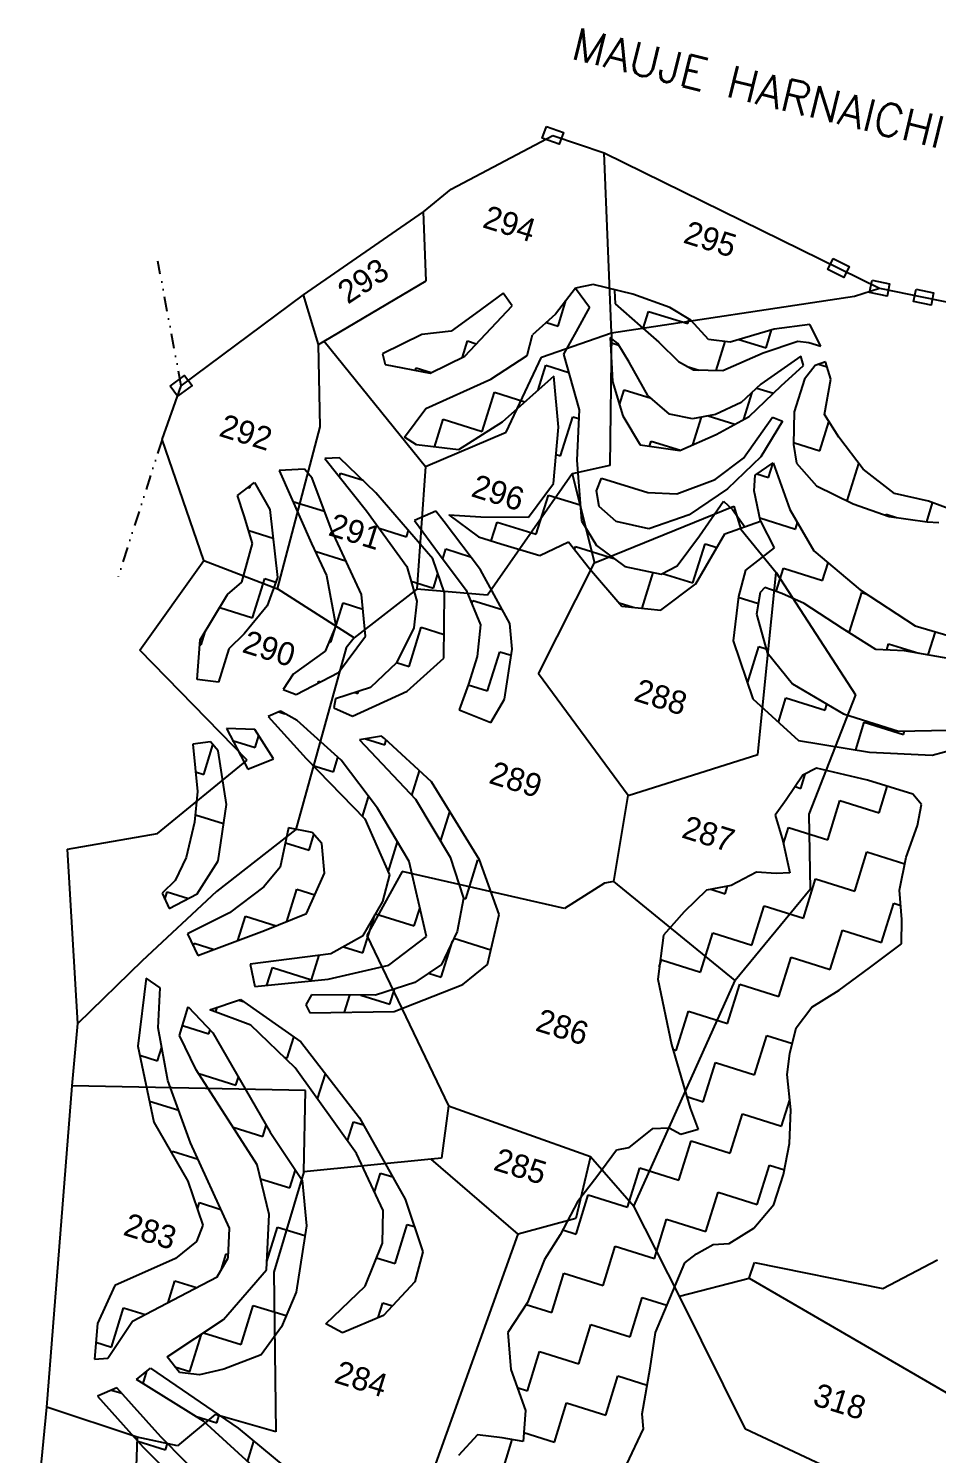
# Model space of a CAD drawing. Header units: metres. Extents: x 300561 to 302085, y 1967111 to 1969787.
# Drawn here: x 300938 to 301242.7, y 1969308.9 to 1969787 of the extents above; entities that cross this region are included whole.
import ezdxf

# ---------------------------------------------------------------- set-up
doc = ezdxf.new("R2010")
doc.units = ezdxf.units.M
doc.linetypes.add('DIVIDE', pattern=[1.25, 0.5, -0.25, 0, -0.25, 0, -0.25])
for name, color, linetype in [('OFF', 1, 'Continuous'), ('POLY_HATCH', 12, 'Continuous'), ('POLY_PARCEL', 6, 'Continuous'), ('TEXT_MAPOUT', 7, 'Continuous'), ('TEXT_PARCEL', 7, 'Continuous'), ('V_BOUND_LINE', 7, 'Continuous'), ('V_DIVIDE_LINE', 7, 'DIVIDE')]:
    doc.layers.add(name, color=color, linetype=linetype)
doc.styles.get("Standard").update_dxf_attribs({"font": 'simplex.shx'})
doc.styles.add('TEXT_MAP', font='')
doc.styles.get('TEXT_MAP').set_extended_font_data('Kruti Dev 050')

msp = doc.modelspace()

# ---------------------------------------------------------------- linework, layer by layer
for points in [[(301111.78, 1969754.12), (301117.48, 1969752.16), (301116.12, 1969748.21), (301110.42, 1969750.18)], [(301208.03, 1969709.88), (301213.44, 1969707.22), (301211.61, 1969703.48), (301206.19, 1969706.13)], [(301221.06, 1969702.57), (301226.97, 1969701.36), (301226.14, 1969697.27), (301220.23, 1969698.48)], [(301235.82, 1969699.55), (301241.73, 1969698.33), (301240.9, 1969694.25), (301234.99, 1969695.46)], [(300985.56, 1969667.03), (300990.4, 1969670.63), (300992.89, 1969667.28), (300988.05, 1969663.68)]]:
    msp.add_lwpolyline(points, close=True)
at = {"layer": 'OFF'}
msp.add_line((301126.59, 1969408.55), (301141.1, 1969391.87), dxfattribs=at)
at = {"layer": 'POLY_HATCH'}
for p, q in [((301097.25, 1969698.22), (301087.99, 1969691.39)), ((301100.25, 1969693.99), (301097.25, 1969698.22)), ((301121.58, 1969699.95), (301114.88, 1969691.15)), ((301127.48, 1969701.09), (301121.58, 1969699.95)), ((301121.58, 1969699.95), (301126.23, 1969693.48)), ((301140.78, 1969697.94), (301127.48, 1969701.09)), ((301134.63, 1969699.09), (301134.82, 1969694.6)), ((301153.26, 1969693.46), (301140.78, 1969697.94)), ((301084.38, 1969677.14), (301100.25, 1969693.99)), ((301126.23, 1969693.48), (301121.8, 1969685.36)), ((301134.82, 1969694.6), (301143.29, 1969687.22)), ((301160.23, 1969689.11), (301153.26, 1969693.46)), ((301087.99, 1969691.39), (301079.79, 1969685.43)), ((301114.88, 1969691.15), (301107.17, 1969684.24)), ((301143.29, 1969687.22), (301149.53, 1969681.79)), ((301166.16, 1969682.71), (301160.23, 1969689.11)), ((301200.24, 1969687.75), (301188.24, 1969686.13)), ((301203.92, 1969680.46), (301200.24, 1969687.75)), ((301069.94, 1969684.34), (301056.84, 1969677.92)), ((301079.79, 1969685.43), (301069.94, 1969684.34)), ((301105.3, 1969677.35), (301107.17, 1969684.24)), ((301121.8, 1969685.36), (301117.56, 1969677.81)), ((301135.76, 1969681.33), (301133.23, 1969683.38)), ((301133.23, 1969683.38), (301134.01, 1969668.58)), ((301173.43, 1969681.83), (301166.16, 1969682.71)), ((301188.24, 1969686.13), (301173.43, 1969681.83)), ((301056.84, 1969677.92), (301057.63, 1969674.31)), ((301117.56, 1969677.81), (301122.81, 1969659.08)), ((301139.52, 1969675.09), (301135.76, 1969681.33)), ((301149.53, 1969681.79), (301156.07, 1969675.33)), ((301170.96, 1969672.27), (301184.52, 1969678.18)), ((301184.52, 1969678.18), (301196.21, 1969682.14)), ((301196.21, 1969682.14), (301199.85, 1969681.64)), ((301199.85, 1969681.64), (301203.92, 1969680.46)), ((301057.63, 1969674.31), (301072.79, 1969671.38)), ((301072.79, 1969671.38), (301084.38, 1969677.14)), ((301093.1, 1969669.36), (301105.3, 1969677.35)), ((301145.87, 1969663.94), (301139.52, 1969675.09)), ((301156.07, 1969675.33), (301161.19, 1969672.46)), ((301197.17, 1969677.09), (301183.77, 1969667.65)), ((301190.58, 1969667.12), (301198.09, 1969673.96)), ((301198.09, 1969673.96), (301197.17, 1969677.09)), ((301201.97, 1969673.91), (301198.38, 1969669.35)), ((301205.47, 1969675.22), (301201.97, 1969673.91)), ((301207.2, 1969669.34), (301205.47, 1969675.22)), ((301071.29, 1969659.5), (301093.1, 1969669.36)), ((301114.24, 1969670.4), (301096.95, 1969654.98)), ((301115.85, 1969653.26), (301114.24, 1969670.4)), ((301134.01, 1969668.58), (301137.4, 1969657.08)), ((301161.19, 1969672.46), (301170.96, 1969672.27)), ((301198.38, 1969669.35), (301194.97, 1969658.41)), ((301205.1, 1969657.51), (301207.2, 1969669.34)), ((301153.08, 1969657.58), (301145.87, 1969663.94)), ((301183.77, 1969667.65), (301177.11, 1969661.49)), ((301179.78, 1969656.86), (301190.58, 1969667.12)), ((301064.14, 1969649.93), (301071.29, 1969659.5)), ((301122.81, 1969659.08), (301122, 1969642.24)), ((301177.11, 1969661.49), (301168.58, 1969657.5)), ((301096.95, 1969654.98), (301082.26, 1969645.68)), ((301137.4, 1969657.08), (301143.24, 1969647.34)), ((301160.85, 1969656.1), (301153.08, 1969657.58)), ((301168.58, 1969657.5), (301160.85, 1969656.1)), ((301168.71, 1969650.81), (301179.78, 1969656.86)), ((301177.96, 1969642.87), (301187.63, 1969656.63)), ((301191.01, 1969655.27), (301183.79, 1969643.27)), ((301187.63, 1969656.63), (301191.01, 1969655.27)), ((301194.97, 1969658.41), (301194.74, 1969647.47)), ((301209.87, 1969649.89), (301205.1, 1969657.51)), ((301068.18, 1969647.29), (301064.14, 1969649.93)), ((301114.13, 1969634.37), (301115.85, 1969653.26)), ((301156.57, 1969645.41), (301168.71, 1969650.81)), ((301218.04, 1969639.23), (301209.87, 1969649.89)), ((301082.26, 1969645.68), (301068.18, 1969647.29)), ((301143.24, 1969647.34), (301156.57, 1969645.41)), ((301194.74, 1969647.47), (301195.77, 1969641.14)), ((301042.4, 1969643), (301037.48, 1969642.77)), ((301037.48, 1969642.77), (301051.39, 1969625.24)), ((301054.59, 1969631.29), (301042.4, 1969643)), ((301122, 1969642.24), (301123.57, 1969621.8)), ((301168.44, 1969635.7), (301177.96, 1969642.87)), ((301183.79, 1969643.27), (301172.52, 1969632.53)), ((301181.9, 1969637.21), (301187.94, 1969641.34)), ((301187.94, 1969641.34), (301193.52, 1969625.67)), ((301195.77, 1969641.14), (301202.43, 1969633.57)), ((301008.09, 1969630.37), (301013.85, 1969634.73)), ((301013.85, 1969634.73), (301018.95, 1969625.67)), ((301030.64, 1969639.18), (301022.15, 1969638.75)), ((301022.15, 1969638.75), (301033.01, 1969614.25)), ((301033.23, 1969636.18), (301030.64, 1969639.18)), ((301039.69, 1969618.77), (301033.23, 1969636.18)), ((301128.62, 1969631.94), (301130.26, 1969636.18)), ((301130.26, 1969636.18), (301145.86, 1969631.33)), ((301155.53, 1969630.85), (301168.44, 1969635.7)), ((301181.53, 1969631.94), (301181.9, 1969637.21)), ((301228.57, 1969631), (301218.04, 1969639.23)), ((301010.36, 1969623.5), (301008.09, 1969630.37)), ((301073.65, 1969609.08), (301054.59, 1969631.29)), ((301105.77, 1969623.1), (301114.13, 1969634.37)), ((301129.5, 1969626.61), (301128.62, 1969631.94)), ((301145.86, 1969631.33), (301155.53, 1969630.85)), ((301172.52, 1969632.53), (301159.69, 1969623.86)), ((301183.68, 1969621.74), (301181.53, 1969631.94)), ((301202.43, 1969633.57), (301214.75, 1969627.56)), ((301240.05, 1969628.41), (301228.57, 1969631)), ((301018.95, 1969625.67), (301021.54, 1969602.87)), ((301051.39, 1969625.24), (301064.93, 1969606.52)), ((301074.66, 1969625.04), (301067.54, 1969621.98)), ((301077.52, 1969621.51), (301074.66, 1969625.04)), ((301135.24, 1969621.65), (301129.5, 1969626.61)), ((301163.18, 1969616.76), (301171.27, 1969628.49)), ((301171.27, 1969628.49), (301174.19, 1969625.67)), ((301174.19, 1969625.67), (301178.33, 1969619.84)), ((301193.52, 1969625.67), (301201.55, 1969611.78)), ((301214.75, 1969627.56), (301226.78, 1969623.32)), ((301249.64, 1969624.83), (301240.05, 1969628.41)), ((301013.2, 1969614.26), (301010.36, 1969623.5)), ((301067.54, 1969621.98), (301075.88, 1969610.59)), ((301089.67, 1969605.41), (301077.52, 1969621.51)), ((301079.06, 1969623.91), (301089.83, 1969623.21)), ((301079.06, 1969623.91), (301089, 1969616.51)), ((301089.83, 1969623.21), (301105.77, 1969623.1)), ((301123.57, 1969621.8), (301128.61, 1969613.59)), ((301146.2, 1969619.19), (301135.24, 1969621.65)), ((301159.69, 1969623.86), (301146.2, 1969619.19)), ((301171.7, 1969617.48), (301183.68, 1969621.74)), ((301183.68, 1969621.74), (301188.26, 1969612.74)), ((301226.78, 1969623.32), (301239.57, 1969621.51)), ((301239.57, 1969621.51), (301243.5, 1969621.28)), ((301049.7, 1969597.18), (301039.69, 1969618.77)), ((301089, 1969616.51), (301096.45, 1969614.08)), ((301155.63, 1969606.76), (301163.18, 1969616.76)), ((301161.95, 1969600.65), (301171.7, 1969617.48)), ((301009.61, 1969601.3), (301013.2, 1969614.26)), ((301033.01, 1969614.25), (301038.01, 1969603.46)), ((301096.45, 1969614.08), (301109.59, 1969610.19)), ((301109.59, 1969610.19), (301119.21, 1969614.78)), ((301119.21, 1969614.78), (301126.27, 1969605.82)), ((301128.61, 1969613.59), (301138.13, 1969606.51)), ((301188.26, 1969612.74), (301178.57, 1969605.31)), ((301201.55, 1969611.78), (301217.12, 1969598.7)), ((301064.93, 1969606.52), (301068.35, 1969594.89)), ((301077.6, 1969597.73), (301073.65, 1969609.08)), ((301075.88, 1969610.59), (301084.89, 1969598.54)), ((301138.13, 1969606.51), (301150.33, 1969603.97)), ((301150.33, 1969603.97), (301155.63, 1969606.76)), ((301004.78, 1969597.09), (301009.61, 1969601.3)), ((301021.54, 1969602.87), (301018.14, 1969593.37)), ((301038.01, 1969603.46), (301041.14, 1969586.65)), ((301099.47, 1969587.41), (301089.67, 1969605.41)), ((301126.27, 1969605.82), (301137.1, 1969593.24)), ((301178.57, 1969605.31), (301176.21, 1969596.42)), ((300995.65, 1969581.9), (301004.78, 1969597.09)), ((301051.05, 1969583.13), (301049.7, 1969597.18)), ((301077.38, 1969575.81), (301077.6, 1969597.73)), ((301084.89, 1969598.54), (301089.65, 1969586.95)), ((301150.19, 1969591.82), (301161.95, 1969600.65)), ((301176.21, 1969596.42), (301174.47, 1969581.6)), ((301183.56, 1969597.75), (301182.27, 1969590.55)), ((301185.05, 1969599.5), (301183.56, 1969597.75)), ((301190.74, 1969597.41), (301185.05, 1969599.5)), ((301198.27, 1969594.12), (301190.74, 1969597.41)), ((301217.12, 1969598.7), (301235.54, 1969586.63)), ((301018.14, 1969593.37), (301010.36, 1969583.92)), ((301068.35, 1969594.89), (301067.34, 1969585.97)), ((301137.1, 1969593.24), (301150.19, 1969591.82)), ((301211.16, 1969585.67), (301198.27, 1969594.12)), ((301089.65, 1969586.95), (301088.53, 1969576.3)), ((301100.31, 1969578.79), (301099.47, 1969587.41)), ((301182.27, 1969590.55), (301185.88, 1969577.71)), ((301010.36, 1969583.92), (301005.28, 1969578.9)), ((301041.14, 1969586.65), (301037.59, 1969578.08)), ((301041.99, 1969570.99), (301051.05, 1969583.13)), ((301067.34, 1969585.97), (301061.46, 1969574.17)), ((301222.31, 1969578.72), (301211.16, 1969585.67)), ((301235.54, 1969586.63), (301252.67, 1969581.62)), ((300994.59, 1969568.59), (300995.65, 1969581.9)), ((301005.28, 1969578.9), (301001.78, 1969567.67)), ((301037.59, 1969578.08), (301026.85, 1969570.43)), ((301097.73, 1969562), (301100.31, 1969578.79)), ((301174.47, 1969581.6), (301181.11, 1969562.13)), ((301185.88, 1969577.71), (301194.32, 1969567.17)), ((301231.98, 1969578.24), (301222.31, 1969578.72)), ((301255.4, 1969574.12), (301231.98, 1969578.24)), ((301061.46, 1969574.17), (301052.72, 1969565.89)), ((301065.11, 1969564.67), (301077.38, 1969575.81)), ((301088.53, 1969576.3), (301085.66, 1969567.07)), ((301001.78, 1969567.67), (300994.59, 1969568.59)), ((301026.85, 1969570.43), (301023.49, 1969565.31)), ((301027.78, 1969563.54), (301041.99, 1969570.99)), ((301023.49, 1969565.31), (301027.78, 1969563.54)), ((301052.72, 1969565.89), (301040.97, 1969562.07)), ((301046.67, 1969556.34), (301065.11, 1969564.67)), ((301085.66, 1969567.07), (301082.51, 1969558.38)), ((301194.32, 1969567.17), (301211.45, 1969557.09)), ((301040.97, 1969562.07), (301040.5, 1969559.14)), ((301040.5, 1969559.14), (301046.67, 1969556.34)), ((301082.51, 1969558.38), (301093.1, 1969554.2)), ((301093.1, 1969554.2), (301097.73, 1969562)), ((301181.11, 1969562.13), (301196.43, 1969548.15)), ((301022.51, 1969557.97), (301018.42, 1969556.16)), ((301018.42, 1969556.16), (301031.2, 1969542.07)), ((301028.15, 1969554.89), (301022.51, 1969557.97)), ((301042.91, 1969541.5), (301028.15, 1969554.89)), ((301211.45, 1969557.09), (301229.94, 1969551.33)), ((301004.41, 1969552.17), (301011.6, 1969538.49)), ((301013.99, 1969551.82), (301004.41, 1969552.17)), ((301020.17, 1969541.98), (301013.99, 1969551.82)), ((301056.44, 1969549.61), (301049.02, 1969548.4)), ((301057.51, 1969548.83), (301056.44, 1969549.61)), ((301073.23, 1969534.26), (301057.51, 1969548.83)), ((301229.94, 1969551.33), (301246.48, 1969551.56)), ((301241.22, 1969543.22), (301261.83, 1969548.88)), ((300999.06, 1969547.68), (300993.09, 1969546.89)), ((300993.09, 1969546.89), (300994.74, 1969530.98)), ((301001.64, 1969544.67), (300999.06, 1969547.68)), ((301004.4, 1969526.66), (301001.64, 1969544.67)), ((301049.02, 1969548.4), (301067.89, 1969528.45)), ((301196.43, 1969548.15), (301220.22, 1969544.22)), ((301220.22, 1969544.22), (301241.22, 1969543.22)), ((301011.6, 1969538.49), (301020.17, 1969541.98)), ((301031.2, 1969542.07), (301050.88, 1969521.87)), ((301055.06, 1969525.4), (301042.91, 1969541.5)), ((301089.3, 1969508.15), (301073.23, 1969534.26)), ((301197.86, 1969536.49), (301192.21, 1969528.27)), ((301202.41, 1969538.88), (301197.86, 1969536.49)), ((301219.49, 1969534.83), (301202.41, 1969538.88)), ((301234.72, 1969530.09), (301219.49, 1969534.83)), ((300994.74, 1969530.98), (300993.75, 1969520.74)), ((301237.64, 1969526.64), (301234.72, 1969530.09)), ((301001.59, 1969507.74), (301004.4, 1969526.66)), ((301065.79, 1969507.55), (301055.06, 1969525.4)), ((301067.89, 1969528.45), (301079.45, 1969509.01)), ((301192.21, 1969528.27), (301188.59, 1969523.05)), ((301236.36, 1969519.61), (301237.64, 1969526.64)), ((300993.75, 1969520.74), (300990.93, 1969508.86)), ((301050.88, 1969521.87), (301059.1, 1969503.03)), ((301188.59, 1969523.05), (301191.18, 1969514.45)), ((301025.29, 1969518.84), (301022.5, 1969505.63)), ((301033.16, 1969517.26), (301025.29, 1969518.84)), ((301036.43, 1969513.61), (301033.16, 1969517.26)), ((301232.52, 1969509.02), (301236.36, 1969519.61)), ((301037.29, 1969503.66), (301036.43, 1969513.61)), ((301191.18, 1969514.45), (301193.48, 1969503.76)), ((300990.93, 1969508.86), (300987.23, 1969501.21)), ((300994.63, 1969496.71), (301001.59, 1969507.74)), ((301022.5, 1969505.63), (301016.92, 1969499.01)), ((301071.61, 1969482.42), (301065.79, 1969507.55)), ((301079.45, 1969509.01), (301083.98, 1969495.29)), ((301095.92, 1969489.81), (301089.3, 1969508.15)), ((301230.33, 1969497.91), (301232.52, 1969509.02)), ((300987.23, 1969501.21), (300982.8, 1969496.87)), ((301031.32, 1969490.13), (301037.29, 1969503.66)), ((301059.1, 1969503.03), (301056.76, 1969494.09)), ((301182.29, 1969503.98), (301173.83, 1969499.54)), ((301188.88, 1969503.56), (301182.29, 1969503.98)), ((301193.48, 1969503.76), (301188.88, 1969503.56)), ((300982.8, 1969496.87), (300985.17, 1969491.74)), ((300985.17, 1969491.74), (300994.63, 1969496.71)), ((301016.92, 1969499.01), (301005.4, 1969490.28)), ((301165.53, 1969497.96), (301158, 1969490.69)), ((301173.83, 1969499.54), (301165.53, 1969497.96)), ((301231.08, 1969488.07), (301230.33, 1969497.91)), ((301056.76, 1969494.09), (301050.08, 1969482.53)), ((301083.98, 1969495.29), (301081.81, 1969484.09)), ((301005.4, 1969490.28), (300991.32, 1969483.23)), ((301017.21, 1969484.4), (301031.32, 1969490.13)), ((301092.01, 1969473), (301095.92, 1969489.81)), ((301158, 1969490.69), (301151.03, 1969482.89)), ((301230.92, 1969479.96), (301231.08, 1969488.07)), ((300991.32, 1969483.23), (300994.79, 1969475.99)), ((300994.79, 1969475.99), (301017.21, 1969484.4)), ((301050.08, 1969482.53), (301039.43, 1969476.61)), ((301058.92, 1969472.74), (301071.61, 1969482.42)), ((301081.81, 1969484.09), (301076.59, 1969472.96)), ((301151.03, 1969482.89), (301149.14, 1969468.06)), ((301220.23, 1969471.87), (301230.92, 1969479.96)), ((301039.43, 1969476.61), (301012.39, 1969473.15)), ((301012.39, 1969473.15), (301014, 1969465.61)), ((301038.54, 1969468.09), (301058.92, 1969472.74)), ((301076.59, 1969472.96), (301067.67, 1969466.94)), ((301083.77, 1969466.32), (301092.01, 1969473)), ((300977.46, 1969468.44), (300974.74, 1969445.54)), ((300982.18, 1969465.22), (300977.46, 1969468.44)), ((301014, 1969465.61), (301038.54, 1969468.09)), ((301149.14, 1969468.06), (301153.76, 1969446.14)), ((301210.07, 1969464.33), (301220.23, 1969471.87)), ((300981.52, 1969451.79), (300982.18, 1969465.22)), ((301032.93, 1969462.79), (301031.01, 1969459.43)), ((301054.47, 1969462.69), (301032.93, 1969462.79)), ((301067.67, 1969466.94), (301054.47, 1969462.69)), ((301060.69, 1969457.23), (301083.77, 1969466.32)), ((301200.87, 1969458.67), (301210.07, 1969464.33)), ((300988.62, 1969449.14), (300991.61, 1969458.76)), ((300991.61, 1969458.76), (300999.9, 1969450.02)), ((300998.81, 1969457.84), (301009.11, 1969461.23)), ((301012.61, 1969452.67), (300998.81, 1969457.84)), ((301009.11, 1969461.23), (301029.33, 1969447.02)), ((301031.01, 1969459.43), (301032.39, 1969456.81)), ((301195.64, 1969451.78), (301200.87, 1969458.67)), ((301032.39, 1969456.81), (301060.69, 1969457.23)), ((300984.8, 1969434.05), (300981.52, 1969451.79)), ((300994.3, 1969437.69), (300988.62, 1969449.14)), ((300999.9, 1969450.02), (301019.04, 1969416.79)), ((301027.51, 1969438.35), (301012.61, 1969452.67)), ((301193.51, 1969443.19), (301195.64, 1969451.78)), ((300974.74, 1969445.54), (300980.03, 1969420.14)), ((301029.33, 1969447.02), (301049.12, 1969421.51)), ((301153.76, 1969446.14), (301160, 1969424.79)), ((301192.56, 1969436.05), (301193.51, 1969443.19)), ((300992.4, 1969413.21), (300984.8, 1969434.05)), ((301014.75, 1969405.82), (300994.3, 1969437.69)), ((301048.03, 1969409.53), (301027.51, 1969438.35)), ((301193.78, 1969424.25), (301192.56, 1969436.05)), ((301160, 1969424.79), (301162.67, 1969417.61)), ((301193.36, 1969412.96), (301193.78, 1969424.25)), ((300980.03, 1969420.14), (300991.46, 1969400.31)), ((301049.12, 1969421.51), (301064.42, 1969394.31)), ((301019.04, 1969416.79), (301029.87, 1969400.67)), ((301147.31, 1969417.86), (301139.33, 1969411.46)), ((301153.01, 1969418.08), (301147.31, 1969417.86)), ((301156.89, 1969415.97), (301153.01, 1969418.08)), ((301162.67, 1969417.61), (301156.89, 1969415.97)), ((301005.47, 1969384.51), (300992.4, 1969413.21)), ((301135.29, 1969410.72), (301128.67, 1969401.72)), ((301139.33, 1969411.46), (301135.29, 1969410.72)), ((301191.38, 1969402.51), (301193.36, 1969412.96)), ((301018.8, 1969389.16), (301014.75, 1969405.82)), ((301057.06, 1969390.45), (301048.03, 1969409.53)), ((300991.46, 1969400.31), (300996.55, 1969385.53)), ((301029.87, 1969400.67), (301031.24, 1969385.29)), ((301128.67, 1969401.72), (301122.27, 1969393.38)), ((301188.07, 1969392.48), (301191.38, 1969402.51)), ((301064.42, 1969394.31), (301070.36, 1969376.63)), ((301122.27, 1969393.38), (301116.46, 1969382.31)), ((301181.43, 1969384.57), (301188.07, 1969392.48)), ((301017.85, 1969370.54), (301018.8, 1969389.16)), ((301056.75, 1969379.55), (301057.06, 1969390.45)), ((300996.55, 1969385.53), (300994.4, 1969380.04)), ((301005.01, 1969374.54), (301005.47, 1969384.51)), ((301031.24, 1969385.29), (301027.84, 1969363.03)), ((301116.46, 1969382.31), (301111.15, 1969374)), ((301173.1, 1969379.37), (301181.43, 1969384.57)), ((300994.4, 1969380.04), (300987.34, 1969374.32)), ((301050.92, 1969365.08), (301056.75, 1969379.55)), ((301070.36, 1969376.63), (301067.64, 1969366.48)), ((301162.2, 1969375.87), (301167.73, 1969379.05)), ((301167.73, 1969379.05), (301173.1, 1969379.37)), ((300987.34, 1969374.32), (300966.92, 1969365.28)), ((301001.28, 1969368.22), (301005.01, 1969374.54)), ((301111.15, 1969374), (301105.41, 1969359.64)), ((301153.19, 1969360.91), (301158.21, 1969372.95)), ((301158.21, 1969372.95), (301162.2, 1969375.87)), ((300991.29, 1969362.97), (301001.28, 1969368.22)), ((301003.43, 1969353.92), (301017.85, 1969370.54)), ((300966.92, 1969365.28), (300961.19, 1969352.55)), ((300972.87, 1969353.31), (300991.29, 1969362.97)), ((301027.84, 1969363.03), (301022.89, 1969351.38)), ((301037.75, 1969352.47), (301050.92, 1969365.08)), ((301067.64, 1969366.48), (301057.1, 1969355.24)), ((301105.41, 1969359.64), (301098.82, 1969349.55)), ((301148.38, 1969349.53), (301153.19, 1969360.91)), ((300961.19, 1969352.55), (300960.11, 1969340.57)), ((300964.62, 1969340.93), (300972.87, 1969353.31)), ((300984.55, 1969341.32), (301003.43, 1969353.92)), ((301057.1, 1969355.24), (301043.4, 1969349.39)), ((301022.89, 1969351.38), (301016.03, 1969342.08)), ((301043.4, 1969349.39), (301037.75, 1969352.47)), ((301098.82, 1969349.55), (301099.84, 1969337.08)), ((301146.65, 1969337.56), (301148.38, 1969349.53)), ((300960.11, 1969340.57), (300964.62, 1969340.93)), ((300988.64, 1969336.09), (300984.55, 1969341.32)), ((301016.03, 1969342.08), (301003.5, 1969337.18)), ((300974.28, 1969333.76), (300978.99, 1969337.57)), ((300996.76, 1969319.73), (300974.28, 1969333.76)), ((300978.99, 1969337.57), (301008.37, 1969317.43)), ((300995.43, 1969335.29), (300988.64, 1969336.09)), ((301003.5, 1969337.18), (300995.43, 1969335.29)), ((301099.84, 1969337.08), (301104.83, 1969323.38)), ((301143.89, 1969322.28), (301146.65, 1969337.56)), ((300967.69, 1969330.97), (300961.1, 1969328.19)), ((300982.38, 1969314.53), (300967.69, 1969330.97)), ((300961.1, 1969328.19), (300976.46, 1969311.09)), ((301014.9, 1969303.08), (300996.76, 1969319.73)), ((301104.83, 1969323.38), (301103.95, 1969312.95)), ((301144.32, 1969317.25), (301143.89, 1969322.28)), ((301003.81, 1969292.9), (300982.38, 1969314.53)), ((301008.37, 1969317.43), (301033.92, 1969296.28)), ((301088.66, 1969315.17), (301082.33, 1969308.26)), ((301096.9, 1969314.24), (301088.66, 1969315.17)), ((301140.54, 1969309.18), (301144.32, 1969317.25)), ((300976.46, 1969311.09), (300992.88, 1969294.54)), ((301103.95, 1969312.95), (301096.9, 1969314.24)), ((301131.5, 1969290.06), (301140.54, 1969309.18))]:
    msp.add_line(p, q, dxfattribs=at)
at = {"layer": 'POLY_HATCH', "linetype": 'Continuous'}
for p, q in [((301121.45, 1969699.78), (301121.78, 1969699.67)), ((301115.69, 1969687.16), (301118.35, 1969695.71)), ((301144.27, 1969686.37), (301146.06, 1969692.12)), ((301146.06, 1969692.12), (301159.2, 1969688.03)), ((301111.78, 1969688.37), (301115.69, 1969687.16)), ((301159.2, 1969688.03), (301159.65, 1969689.47)), ((301176.36, 1969682.68), (301185.48, 1969679.84)), ((301185.48, 1969679.84), (301187.36, 1969685.88)), ((301083.63, 1969676.77), (301085.32, 1969682.2)), ((301083.63, 1969676.77), (301085.32, 1969682.2)), ((301085.32, 1969682.2), (301088.27, 1969681.28)), ((301085.32, 1969682.2), (301088.27, 1969681.28)), ((301133.32, 1969681.67), (301136.07, 1969680.81)), ((301168.72, 1969672.32), (301171.75, 1969682.04)), ((301067.83, 1969672.34), (301068.09, 1969673.15)), ((301067.83, 1969672.34), (301068.09, 1969673.15)), ((301068.09, 1969673.15), (301073.17, 1969671.56)), ((301068.09, 1969673.15), (301073.17, 1969671.56)), ((301109.02, 1969665.75), (301111.6, 1969674.02)), ((301111.6, 1969674.02), (301119.29, 1969671.62)), ((301159.06, 1969673.66), (301163, 1969672.43)), ((301198.05, 1969673.92), (301198.08, 1969674.01)), ((301203.14, 1969674.35), (301205.98, 1969673.46)), ((301090.28, 1969651.82), (301094.37, 1969664.97)), ((301094.37, 1969664.97), (301104.58, 1969661.79)), ((301136.3, 1969660.78), (301137.88, 1969665.83)), ((301137.88, 1969665.83), (301146.9, 1969663.03)), ((301178.03, 1969655.9), (301180.84, 1969664.94)), ((301182.41, 1969666.39), (301187.98, 1969664.65)), ((301074.24, 1969646.6), (301077.14, 1969655.92)), ((301077.14, 1969655.92), (301090.28, 1969651.82)), ((301116.56, 1969643.64), (301120.65, 1969656.78)), ((301120.65, 1969656.78), (301122.67, 1969656.15)), ((301160.95, 1969647.36), (301163.85, 1969656.65)), ((301166.09, 1969657.05), (301175.04, 1969654.27)), ((301203.58, 1969645.38), (301206.61, 1969655.11)), ((301146.39, 1969646.88), (301146.93, 1969648.6)), ((301146.93, 1969648.6), (301156.83, 1969645.52)), ((301194.75, 1969648.13), (301203.58, 1969645.38)), ((301115.02, 1969644.12), (301116.56, 1969643.64)), ((301186.35, 1969636.33), (301187.9, 1969641.31)), ((301212.75, 1969628.54), (301216.65, 1969641.05)), ((301042.32, 1969636.68), (301042.67, 1969637.82)), ((301042.67, 1969637.82), (301050.25, 1969635.46)), ((301182.41, 1969637.56), (301186.35, 1969636.33)), ((301011.65, 1969633.06), (301012.3, 1969632.86)), ((301012.3, 1969632.86), (301012.59, 1969633.77)), ((301108.38, 1969617.36), (301112.47, 1969630.5)), ((301112.47, 1969630.5), (301123.15, 1969627.18)), ((301026.75, 1969628.36), (301037.36, 1969625.06)), ((301239.4, 1969621.53), (301241.39, 1969627.92)), ((301093.26, 1969615.12), (301095.24, 1969621.45)), ((301095.24, 1969621.45), (301108.38, 1969617.36)), ((301183.45, 1969622.82), (301195.4, 1969619.1)), ((301195.4, 1969619.1), (301196.07, 1969621.26)), ((301225.66, 1969623.71), (301225.77, 1969624.06)), ((301225.77, 1969624.06), (301229.31, 1969622.96)), ((301011.88, 1969618.58), (301020.05, 1969616.03)), ((301055.64, 1969619.36), (301064.86, 1969616.49)), ((301064.86, 1969616.49), (301065.51, 1969618.57)), ((301034.4, 1969611.24), (301034.49, 1969611.53)), ((301034.49, 1969611.53), (301044.49, 1969608.42)), ((301076.98, 1969609.11), (301078.01, 1969612.4)), ((301078.01, 1969612.4), (301086.36, 1969609.8)), ((301121.2, 1969612.25), (301121.52, 1969613.27)), ((301121.52, 1969613.27), (301134.44, 1969609.25)), ((301160.94, 1969601), (301165.03, 1969614.14)), ((301165.03, 1969614.14), (301169.04, 1969612.89)), ((301188.86, 1969598.1), (301191.31, 1969605.96)), ((301191.31, 1969605.96), (301204.45, 1969601.87)), ((301204.45, 1969601.87), (301206.29, 1969607.79)), ((301013.17, 1969589.34), (301017.26, 1969602.48)), ((301017.26, 1969602.48), (301020.99, 1969601.32)), ((301066.38, 1969601.61), (301073.91, 1969599.26)), ((301073.91, 1969599.26), (301075.4, 1969604.04)), ((301143.88, 1969592.5), (301147.63, 1969604.54)), ((301150.72, 1969604.18), (301160.94, 1969601)), ((301213.5, 1969584.64), (301217.59, 1969597.78)), ((301217.59, 1969597.78), (301219.36, 1969597.23)), ((301002.18, 1969592.77), (301013.17, 1969589.34)), ((301039.45, 1969581.16), (301043.54, 1969594.3)), ((301043.54, 1969594.3), (301050.17, 1969592.24)), ((301086.72, 1969594.09), (301087.06, 1969595.17)), ((301087.06, 1969595.17), (301096.92, 1969592.1)), ((301136.19, 1969594.29), (301140.9, 1969592.83)), ((301176.19, 1969596.25), (301182.91, 1969594.16)), ((300995.94, 1969580.29), (300997.29, 1969584.64)), ((301065.73, 1969572.98), (301069.82, 1969586.12)), ((301069.82, 1969586.12), (301077.46, 1969583.75)), ((301212.14, 1969585.06), (301213.5, 1969584.64)), ((301239.9, 1969576.85), (301242.33, 1969584.64)), ((300995.53, 1969580.42), (300995.94, 1969580.29)), ((301038.94, 1969581.32), (301039.45, 1969581.16)), ((301092.02, 1969564.8), (301096.11, 1969577.94)), ((301096.11, 1969577.94), (301100, 1969576.73)), ((301179.31, 1969567.41), (301183.13, 1969579.68)), ((301183.13, 1969579.68), (301185.53, 1969578.93)), ((301226.01, 1969578.54), (301226.64, 1969580.55)), ((301226.64, 1969580.55), (301236.76, 1969577.4)), ((301061.52, 1969574.29), (301065.73, 1969572.98)), ((301035.17, 1969567.42), (301035.36, 1969568.02)), ((301035.36, 1969568.02), (301035.97, 1969567.83)), ((301047.58, 1969564.22), (301048.5, 1969563.93)), ((301048.5, 1969563.93), (301048.71, 1969564.58)), ((301085.57, 1969566.81), (301092.02, 1969564.8)), ((301189.65, 1969554.33), (301192.18, 1969562.45)), ((301192.18, 1969562.45), (301205.32, 1969558.36)), ((301205.32, 1969558.36), (301205.93, 1969560.33)), ((301022.03, 1969557.76), (301024.04, 1969557.13)), ((301215.57, 1969544.99), (301218.46, 1969554.27)), ((301218.46, 1969554.27), (301231.6, 1969550.18)), ((301014.04, 1969545.83), (301015.27, 1969549.78)), ((301051.04, 1969548.73), (301057.55, 1969546.7)), ((301231.6, 1969550.18), (301231.97, 1969551.36)), ((300996.81, 1969536.78), (300999.9, 1969546.7)), ((301006.51, 1969548.18), (301014.04, 1969545.83)), ((301057.55, 1969546.7), (301058.06, 1969548.33)), ((301033.41, 1969539.8), (301040.32, 1969537.65)), ((301040.32, 1969537.65), (301041.83, 1969542.48)), ((300994.05, 1969537.64), (300996.81, 1969536.78)), ((301066.68, 1969529.73), (301069.24, 1969537.96)), ((301197.14, 1969532.08), (301198.64, 1969536.9)), ((301195.23, 1969532.67), (301197.14, 1969532.08)), ((301223.42, 1969523.9), (301226.18, 1969532.75)), ((301050.08, 1969522.69), (301052.13, 1969529.29)), ((301206.19, 1969514.85), (301210.28, 1969527.99)), ((301210.28, 1969527.99), (301223.42, 1969523.9)), ((300993.99, 1969523.24), (301003.45, 1969520.3)), ((301076.3, 1969514.31), (301079.39, 1969524.25)), ((301032.14, 1969511.37), (301033.77, 1969516.59)), ((301191.37, 1969513.55), (301193.05, 1969518.94)), ((301193.05, 1969518.94), (301206.19, 1969514.85)), ((301024.23, 1969513.83), (301032.14, 1969511.37)), ((301058.68, 1969504.01), (301061.83, 1969514.14)), ((301215.24, 1969497.62), (301219.33, 1969510.76)), ((301219.33, 1969510.76), (301232.08, 1969506.79)), ((301084.7, 1969495.01), (301088.79, 1969508.15)), ((301088.79, 1969508.15), (301089.37, 1969507.97)), ((301198.01, 1969488.57), (301202.1, 1969501.71)), ((301202.1, 1969501.71), (301215.24, 1969497.62)), ((300983.75, 1969494.82), (300984.54, 1969497.36)), ((300984.54, 1969497.36), (300991.66, 1969495.15)), ((301024.69, 1969487.44), (301028.05, 1969498.23)), ((301028.05, 1969498.23), (301034.07, 1969496.36)), ((301166.96, 1969498.23), (301171.73, 1969496.75)), ((301171.73, 1969496.75), (301172.52, 1969499.29)), ((301067.47, 1969485.96), (301069.38, 1969492.07)), ((301083.97, 1969495.24), (301084.7, 1969495.01)), ((301180.78, 1969479.52), (301184.87, 1969492.66)), ((301184.87, 1969492.66), (301198.01, 1969488.57)), ((301224.29, 1969480.39), (301228.38, 1969493.53)), ((301228.38, 1969493.53), (301230.72, 1969492.8)), ((301008.29, 1969481.06), (301010.82, 1969489.18)), ((301010.82, 1969489.18), (301021.1, 1969485.98)), ((301050.24, 1969476.91), (301054.22, 1969489.7)), ((301054.41, 1969490.02), (301067.47, 1969485.96)), ((301080.75, 1969481.82), (301093.16, 1969477.96)), ((301163.55, 1969470.47), (301167.64, 1969483.61)), ((301167.64, 1969483.61), (301180.78, 1969479.52)), ((301207.06, 1969471.33), (301211.15, 1969484.48)), ((301211.15, 1969484.48), (301224.29, 1969480.39)), ((300993.28, 1969479.13), (300993.59, 1969480.13)), ((300993.59, 1969480.13), (301000.28, 1969478.05)), ((301043.66, 1969478.96), (301050.24, 1969476.91)), ((301076.52, 1969468.73), (301080.3, 1969480.86)), ((301033.01, 1969467.86), (301035.58, 1969476.11)), ((301149.67, 1969472.19), (301150.41, 1969474.56)), ((301150.41, 1969474.56), (301163.55, 1969470.47)), ((301189.83, 1969462.28), (301193.92, 1969475.43)), ((301193.92, 1969475.43), (301207.06, 1969471.33)), ((301018.02, 1969466.01), (301019.87, 1969471.95)), ((301019.87, 1969471.95), (301033.01, 1969467.86)), ((301072.28, 1969470.05), (301076.52, 1969468.73)), ((301044.04, 1969456.98), (301045.83, 1969462.73)), ((301049.54, 1969462.71), (301059.29, 1969459.68)), ((301059.29, 1969459.68), (301060.87, 1969464.75)), ((301172.6, 1969453.23), (301176.69, 1969466.38)), ((301176.69, 1969466.38), (301189.83, 1969462.28)), ((301000.83, 1969457.08), (301001.32, 1969458.67)), ((301008.57, 1969461.05), (301010, 1969460.61)), ((301155.37, 1969444.18), (301159.46, 1969457.33)), ((301159.46, 1969457.33), (301172.6, 1969453.23)), ((300989.67, 1969452.52), (300998.55, 1969449.76)), ((300998.55, 1969449.76), (300998.95, 1969451.03)), ((301024.83, 1969441.58), (301027.03, 1969448.64)), ((301181.65, 1969436), (301185.74, 1969449.14)), ((301185.74, 1969449.14), (301194.32, 1969446.47)), ((300981.32, 1969440.71), (300982.73, 1969445.25)), ((301154.22, 1969444.54), (301155.37, 1969444.18)), ((300975.36, 1969442.56), (300981.32, 1969440.71)), ((301023.83, 1969441.89), (301024.83, 1969441.58)), ((301164.42, 1969426.95), (301168.51, 1969440.09)), ((301168.51, 1969440.09), (301181.65, 1969436)), ((300995.12, 1969436.41), (301007.6, 1969432.53)), ((301007.6, 1969432.53), (301008.43, 1969435.21)), ((301034.98, 1969427.87), (301037.61, 1969436.34)), ((300978.57, 1969427.15), (300988.44, 1969424.08)), ((301158.86, 1969428.68), (301164.42, 1969426.95)), ((301190.7, 1969418.77), (301193.44, 1969427.58)), ((301045.01, 1969413.78), (301047.02, 1969420.26)), ((301047.02, 1969420.26), (301050.42, 1969419.2)), ((301173.47, 1969409.72), (301177.56, 1969422.86)), ((301177.56, 1969422.86), (301190.7, 1969418.77)), ((301006.67, 1969418.4), (301016.65, 1969415.3)), ((301016.65, 1969415.3), (301017.79, 1969418.97)), ((300986.07, 1969409.67), (300986.28, 1969410.34)), ((300986.28, 1969410.34), (300994.94, 1969407.64)), ((301156.23, 1969400.67), (301160.33, 1969413.81)), ((301160.33, 1969413.81), (301173.47, 1969409.72)), ((301182.52, 1969392.49), (301186.61, 1969405.63)), ((301186.61, 1969405.63), (301191.67, 1969404.06)), ((301015.89, 1969401.12), (301025.7, 1969398.07)), ((301025.7, 1969398.07), (301027.57, 1969404.09)), ((301054.1, 1969396.7), (301056.07, 1969403.02)), ((301056.07, 1969403.02), (301060.25, 1969401.72)), ((301139, 1969391.62), (301143.09, 1969404.76)), ((301143.09, 1969404.76), (301156.23, 1969400.67)), ((301121.77, 1969382.57), (301125.86, 1969395.71)), ((301125.86, 1969395.71), (301139, 1969391.62)), ((301165.28, 1969383.44), (301169.38, 1969396.58)), ((301169.38, 1969396.58), (301182.52, 1969392.49)), ((300994.67, 1969390.99), (300995.33, 1969393.11)), ((300995.33, 1969393.11), (301002.59, 1969390.85)), ((301148.05, 1969374.39), (301152.14, 1969387.53)), ((301152.14, 1969387.53), (301165.28, 1969383.44)), ((301017.99, 1969373.31), (301021.61, 1969384.92)), ((301021.61, 1969384.92), (301030.75, 1969382.08)), ((301061.03, 1969372.65), (301065.12, 1969385.79)), ((301065.12, 1969385.79), (301067.54, 1969385.04)), ((301117.32, 1969383.96), (301121.77, 1969382.57)), ((301130.82, 1969365.34), (301134.91, 1969378.48)), ((301134.91, 1969378.48), (301148.05, 1969374.39)), ((301002.79, 1969370.78), (301004.38, 1969375.87)), ((301004.38, 1969375.87), (301005.06, 1969375.66)), ((301054.76, 1969374.61), (301061.03, 1969372.65)), ((301113.59, 1969356.29), (301117.68, 1969369.43)), ((301117.68, 1969369.43), (301130.82, 1969365.34)), ((300984.91, 1969359.63), (300987.15, 1969366.82)), ((300987.15, 1969366.82), (300994.35, 1969364.58)), ((300965.83, 1969344.63), (300969.92, 1969357.77)), ((300969.92, 1969357.77), (300977.11, 1969355.53)), ((301009.34, 1969345.5), (301013.43, 1969358.64)), ((301013.43, 1969358.64), (301024.51, 1969355.19)), ((301055.38, 1969354.51), (301056.94, 1969359.51)), ((301056.94, 1969359.51), (301060.17, 1969358.51)), ((301104.97, 1969358.97), (301113.59, 1969356.29)), ((301139.87, 1969348.11), (301143.96, 1969361.25)), ((301143.96, 1969361.25), (301152.24, 1969358.67)), ((300992.11, 1969336.45), (300996, 1969348.96)), ((300996.71, 1969349.43), (301009.34, 1969345.5)), ((301122.64, 1969339.06), (301126.73, 1969352.2)), ((301126.73, 1969352.2), (301139.87, 1969348.11)), ((300960.62, 1969346.25), (300965.83, 1969344.63)), ((301105.41, 1969330.01), (301109.5, 1969343.15)), ((301109.5, 1969343.15), (301122.64, 1969339.06)), ((300976.44, 1969332.42), (300977.72, 1969336.55)), ((300987.15, 1969338), (300992.11, 1969336.45)), ((301131.69, 1969321.83), (301135.78, 1969334.97)), ((301135.78, 1969334.97), (301145.63, 1969331.91)), ((300965.87, 1969330.21), (300969.34, 1969329.13)), ((301102.03, 1969331.06), (301105.41, 1969330.01)), ((301114.46, 1969312.78), (301118.55, 1969325.92)), ((301118.55, 1969325.92), (301131.69, 1969321.83)), ((300994, 1969321.45), (301001.16, 1969319.22)), ((301001.16, 1969319.22), (301001.97, 1969321.82)), ((301104.2, 1969315.97), (301114.46, 1969312.78)), ((300974.71, 1969313.04), (300983.93, 1969310.17)), ((300983.93, 1969310.17), (300984.59, 1969312.3)), ((301011.51, 1969306.19), (301013.65, 1969313.06)), ((301097.23, 1969303.73), (301100.31, 1969313.62))]:
    msp.add_line(p, q, dxfattribs=at)
at = {"layer": 'POLY_PARCEL'}
for p, q in [((301133.59, 1969684.93), (301131.14, 1969745.25)), ((301071.46, 1969702.4), (301070.57, 1969725.5)), ((301037.22, 1969682.13), (301071.46, 1969702.4)), ((301035.33, 1969681.02), (301030.33, 1969697.71)), ((301133.59, 1969684.93), (301215.17, 1969697.18)), ((301215.17, 1969697.18), (301223.6, 1969699.92)), ((301110.12, 1969676.71), (301133.59, 1969684.93)), ((301133.59, 1969684.93), (301133.08, 1969640.4)), ((301035.33, 1969681.02), (301037.22, 1969682.13)), ((301035.89, 1969653.38), (301035.33, 1969681.02)), ((301037.22, 1969682.13), (301071.19, 1969640.1)), ((301098.33, 1969651.63), (301110.12, 1969676.71)), ((301021.56, 1969599.04), (301035.89, 1969653.38)), ((301071.19, 1969640.1), (301098.33, 1969651.63)), ((301071.19, 1969640.1), (301068.32, 1969598.91)), ((301133.08, 1969640.4), (301120.45, 1969637.57)), ((301120.45, 1969637.57), (301092.08, 1969596.95)), ((301120.45, 1969637.57), (301127.88, 1969607.7)), ((301127.88, 1969607.7), (301174.64, 1969626.77)), ((301174.64, 1969626.77), (301177.03, 1969619.06)), ((301177.03, 1969619.06), (301188.84, 1969604.54)), ((300996.85, 1969608.49), (301021.56, 1969599.04)), ((301109.15, 1969570.54), (301127.88, 1969607.7)), ((301182.76, 1969543.45), (301188.84, 1969604.54)), ((301188.84, 1969604.54), (301215.47, 1969563.42)), ((301047.3, 1969582.57), (301021.56, 1969599.04)), ((301068.32, 1969598.91), (301047.3, 1969582.57)), ((301092.08, 1969596.95), (301068.32, 1969598.91)), ((301047.3, 1969582.57), (301044.6, 1969579.21)), ((301044.6, 1969579.21), (301027.71, 1969518.33)), ((301139.26, 1969529.73), (301109.15, 1969570.54)), ((301215.47, 1969563.42), (301199.83, 1969523.41)), ((301139.26, 1969529.73), (301182.76, 1969543.45)), ((301134.43, 1969500.79), (301139.26, 1969529.73)), ((301199.83, 1969523.41), (301200.34, 1969498.18)), ((301027.71, 1969518.33), (301001.11, 1969497.47)), ((301063.34, 1969504.15), (301051.51, 1969482.76)), ((301117.84, 1969491.77), (301063.34, 1969504.15)), ((301134.43, 1969500.79), (301131.26, 1969500.33)), ((301175.09, 1969467.63), (301134.43, 1969500.79)), ((301001.11, 1969497.47), (300976.17, 1969474.21)), ((301131.26, 1969500.33), (301117.84, 1969491.77)), ((301200.34, 1969498.18), (301175.09, 1969467.63)), ((301051.51, 1969482.76), (301078.92, 1969425.58)), ((300976.17, 1969474.21), (300954.59, 1969453.17)), ((301141.1, 1969391.87), (301175.09, 1969467.63)), ((301030.91, 1969430.67), (300952.65, 1969432.29)), ((301030.41, 1969403.47), (301030.91, 1969430.67)), ((301078.92, 1969425.58), (301076.62, 1969407.98)), ((301078.92, 1969425.58), (301126.59, 1969408.55)), ((301073.1, 1969407.64), (301030.41, 1969403.47)), ((301076.62, 1969407.98), (301073.1, 1969407.64)), ((301102.37, 1969382.56), (301073.1, 1969407.64)), ((301126.59, 1969408.55), (301121.72, 1969387.78)), ((301030.41, 1969403.47), (301020.32, 1969369.79)), ((301156.41, 1969361.73), (301141.1, 1969391.87)), ((301121.72, 1969387.78), (301102.37, 1969382.56)), ((301035.35, 1969196.06), (301102.37, 1969382.56)), ((301179.8, 1969367.78), (301181.62, 1969372.98)), ((301181.62, 1969372.98), (301224.71, 1969364.25)), ((301224.71, 1969364.25), (301243.06, 1969373.96)), ((301020.32, 1969369.79), (301020.96, 1969316.16)), ((301156.41, 1969361.73), (301179.8, 1969367.78)), ((301179.8, 1969367.78), (301245.92, 1969329.39)), ((301178.57, 1969317.12), (301156.41, 1969361.73)), ((300974.41, 1969314.43), (300944.2, 1969324.44)), ((301000.66, 1969321.98), (300988.04, 1969311.49)), ((301020.96, 1969316.16), (301000.66, 1969321.98)), ((300974.41, 1969314.43), (300972.51, 1969257.12)), ((300988.04, 1969311.49), (300974.41, 1969314.43)), ((301204.1, 1969305.09), (301178.57, 1969317.12))]:
    msp.add_line(p, q, dxfattribs=at)
at = {"layer": 'V_BOUND_LINE'}
for p, q in [((301079.78, 1969733.09), (301113.95, 1969751.17)), ((301113.95, 1969751.17), (301131.14, 1969745.25)), ((301131.14, 1969745.25), (301223.6, 1969699.92)), ((301070.57, 1969725.5), (301079.78, 1969733.09)), ((301030.33, 1969697.71), (301070.57, 1969725.5)), ((300989.22, 1969667.15), (301030.33, 1969697.71)), ((301223.6, 1969699.92), (301295.16, 1969685.25)), ((300982.86, 1969649.17), (300989.22, 1969667.15)), ((300996.85, 1969608.49), (300982.86, 1969649.17)), ((300975.33, 1969578.49), (300996.85, 1969608.49)), ((301011.42, 1969541.59), (300975.33, 1969578.49)), ((300981.28, 1969516.93), (301011.42, 1969541.59)), ((300951.1, 1969511.68), (300981.28, 1969516.93)), ((300954.59, 1969453.17), (300951.1, 1969511.68)), ((300952.65, 1969432.29), (300954.59, 1969453.17)), ((300944.2, 1969324.44), (300952.65, 1969432.29)), ((300938, 1969261.72), (300944.2, 1969324.44))]:
    msp.add_line(p, q, dxfattribs=at)
at = {"layer": 'V_DIVIDE_LINE', "ltscale": 10}
for p, q in [((300989.22, 1969667.15), (300981.4, 1969709.01)), ((300982.86, 1969649.17), (300967.61, 1969601.61))]:
    msp.add_line(p, q, dxfattribs=at)

# ---------------------------------------------------------------- texts
at = {"layer": 'TEXT_MAPOUT', "ltscale": 10}
msp.add_text('MAUJE HARNAICHI SHIV', height=10.8366, rotation=346.2855, dxfattribs=at).set_placement((301119.67, 1969776.93))
at = {"layer": 'TEXT_PARCEL', "style": 'TEXT_MAP'}
for s, rotation, p in [('294', 342.7095, (301089.98, 1969720.41)), ('295', 342.7095, (301157.34, 1969715.26)), ('293', 33.3876, (301045.16, 1969694.34)), ('292', 342.7095, (301001.55, 1969650.41)), ('296', 342.7095, (301086.14, 1969630.18)), ('291', 342.7095, (301038.25, 1969617.11)), ('290', 342.7095, (301009.33, 1969577.88)), ('288', 342.7095, (301140.78, 1969561.63)), ('289', 342.7095, (301092.1, 1969533.96)), ('287', 342.7095, (301156.77, 1969515.7)), ('286', 342.7095, (301107.72, 1969450.92)), ('285', 342.7095, (301093.63, 1969404.2)), ('283', 342.7095, (300969.42, 1969382.36)), ('284', 342.7095, (301040.21, 1969332.87)), ('318', 342.7095, (301200.79, 1969325.27))]:
    msp.add_text(s, height=7.802, rotation=rotation, dxfattribs=at).set_placement(p)

doc.saveas('drawing.dxf')
